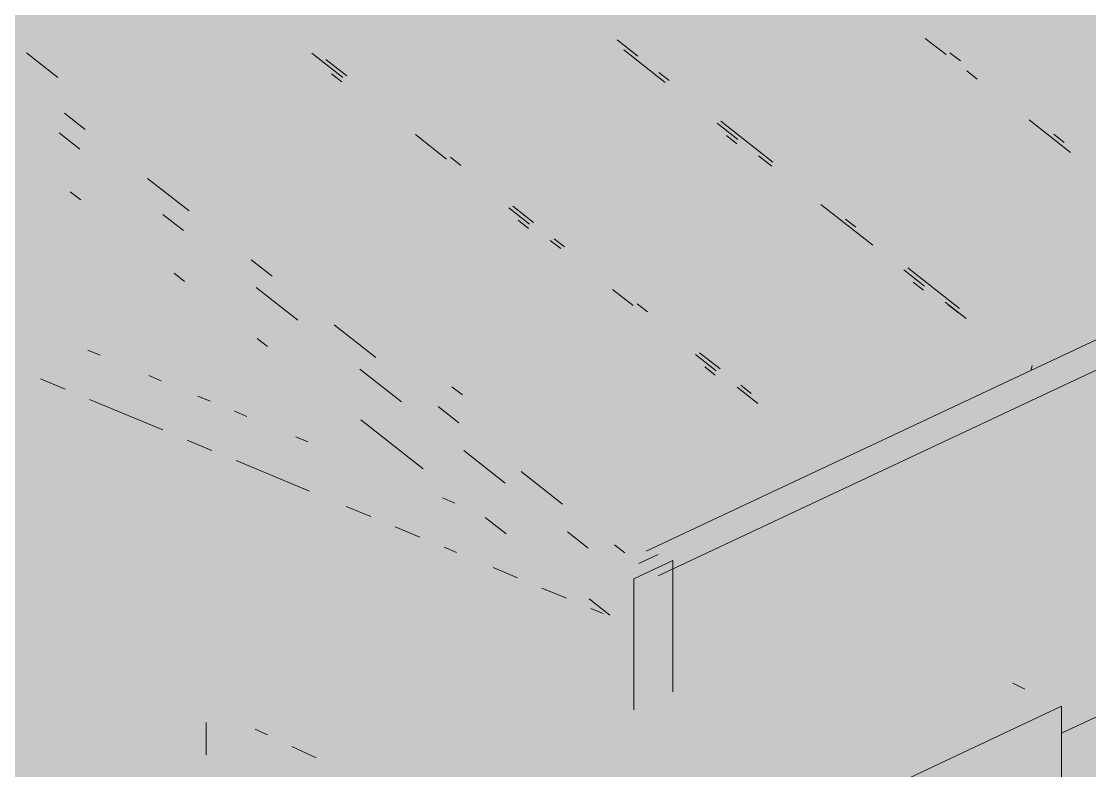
# Paper-space layout '03 3D Building and Roof' of a CAD drawing. Header units: millimetres. Extents: x 5 to 415, y 5 to 292.
# Drawn here: x 267.037 to 270.469, y 65.399 to 67.806 of the extents above; entities that cross this region are included whole.
import ezdxf

# ---------------------------------------------------------------- set-up
doc = ezdxf.new("R2010")
doc.units = ezdxf.units.MM
doc.layers.add('EXISTING', color=7, linetype='Continuous')
doc.layers.add('IMAGES', color=7, linetype='Continuous')

# ---------------------------------------------------------------- blocks, each defined once
blk = doc.blocks.new('SHEET_03')
at = {"layer": 'EXISTING', "color": 250, "lineweight": 9}
for p, q in [((270.3808, 65.5203), (276.9659, 68.6118)), ((269.0439, 66.1044), (272.8581, 67.895)), ((269.0824, 66.025), (272.8581, 67.7976)), ((269.0176, 67.6941), (268.951, 67.7465)), ((269.9408, 67.7513), (270.0074, 67.699)), ((268.9718, 67.7144), (269.1051, 67.6098)), ((267.1538, 67.6261), (267.0538, 67.7046)), ((267.9695, 67.7037), (268.0695, 67.6253)), ((268.082, 67.6311), (268.0153, 67.6834)), ((270.0533, 67.6787), (270.0199, 67.7048)), ((269.1176, 67.6157), (269.0843, 67.6418)), ((270.0741, 67.6467), (270.1074, 67.6205)), ((268.0664, 67.6116), (268.0331, 67.6377)), ((267.1757, 67.511), (267.2424, 67.4586)), ((269.2718, 67.479), (269.3384, 67.4267)), ((269.4509, 67.3541), (269.2842, 67.4849)), ((270.2741, 67.4897), (270.4074, 67.3851)), ((267.1581, 67.4477), (267.2247, 67.3953)), ((268.3028, 67.4421), (268.4028, 67.3637)), ((269.3353, 67.413), (269.302, 67.4392)), ((270.3865, 67.4171), (270.3532, 67.4433)), ((268.4486, 67.3434), (268.4152, 67.3695)), ((269.4051, 67.3744), (269.4384, 67.3482)), ((269.4478, 67.3404), (269.4145, 67.3666)), ((267.4424, 67.3017), (267.5757, 67.1971)), ((267.2275, 67.2323), (267.1941, 67.2585)), ((268.6027, 67.2067), (268.6694, 67.1544)), ((268.6819, 67.1603), (268.6152, 67.2126)), ((269.605, 67.2174), (269.7717, 67.0866)), ((267.4913, 67.1861), (267.558, 67.1337)), ((268.6663, 67.1407), (268.633, 67.1669)), ((269.7175, 67.1448), (269.6842, 67.171)), ((268.736, 67.1021), (268.7694, 67.0759)), ((268.7818, 67.0818), (268.7485, 67.1079)), ((267.7756, 67.0401), (267.8423, 66.9878)), ((267.5607, 66.9708), (267.5274, 66.9969)), ((269.8716, 67.0081), (269.9383, 66.9558)), ((270.0508, 66.8832), (269.8841, 67.014)), ((269.9352, 66.9421), (269.9019, 66.9683)), ((267.7913, 66.9506), (267.9246, 66.846)), ((268.936, 66.9451), (269.0026, 66.8928)), ((269.0485, 66.8725), (269.0151, 66.8987)), ((270.0049, 66.9035), (270.0716, 66.8512)), ((270.0477, 66.8695), (270.0144, 66.8957)), ((268.0422, 66.8308), (268.1755, 66.7262)), ((267.8273, 66.7615), (267.794, 66.7876)), ((267.2505, 66.75), (267.2898, 66.7337)), ((269.2026, 66.7359), (269.2692, 66.6835)), ((269.2817, 66.6894), (269.2151, 66.7417)), ((268.1245, 66.689), (268.2578, 66.5844)), ((269.2662, 66.6699), (269.2329, 66.696)), ((270.281, 66.6864), (270.284, 66.7001)), ((267.1772, 66.6245), (267.0986, 66.6573)), ((267.4469, 66.6682), (267.4862, 66.6518)), ((268.4536, 66.6059), (268.4202, 66.632)), ((269.3359, 66.6312), (269.4026, 66.5789)), ((269.3817, 66.6109), (269.3484, 66.6371)), ((267.4915, 66.4935), (267.2557, 66.5918)), ((267.6041, 66.6026), (267.6434, 66.5863)), ((267.7219, 66.5535), (267.7612, 66.5371)), ((268.3755, 66.5692), (268.4422, 66.5169)), ((268.3272, 66.3691), (268.1273, 66.5261)), ((267.9184, 66.4716), (267.9576, 66.4552)), ((267.6486, 66.428), (267.57, 66.4607)), ((268.4578, 66.4275), (268.5911, 66.3228)), ((267.9629, 66.297), (267.7272, 66.3952)), ((268.6421, 66.36), (268.7754, 66.2553)), ((268.3898, 66.2751), (268.4291, 66.2587)), ((268.1593, 66.2151), (268.0807, 66.2478)), ((268.5938, 66.1598), (268.5272, 66.2121)), ((268.3165, 66.1496), (268.2379, 66.1823)), ((268.7911, 66.1659), (268.8577, 66.1135)), ((268.4343, 66.1004), (268.395, 66.1168)), ((268.9421, 66.1245), (268.9754, 66.0984)), ((269.0048, 66.0153), (269.1297, 66.0739)), ((269.0826, 66.0937), (269.0201, 66.0644)), ((269.1297, 65.6529), (269.1297, 66.0739)), ((268.6307, 66.0185), (268.5522, 66.0513)), ((269.0048, 66.0153), (269.0048, 65.5943)), ((268.7879, 65.953), (268.7093, 65.9858)), ((268.9271, 65.8982), (268.8605, 65.9506)), ((268.9057, 65.9039), (268.8665, 65.9203)), ((270.2609, 65.6614), (270.2216, 65.6798)), ((269.0048, 64.9612), (270.3786, 65.6061)), ((270.3786, 65.3462), (270.3786, 65.6061)), ((267.6311, 65.4502), (267.6311, 65.5541)), ((267.7881, 65.5324), (267.8273, 65.514)), ((267.9058, 65.4771), (267.9843, 65.4403))]:
    blk.add_line(p, q, dxfattribs=at)
at = {"layer": 'IMAGES', "color": 7}
for points in [[(266.9782, 67.7684), (267.0745, 67.7684), (266.9782, 67.8648), (267.0745, 67.8648)], [(267.0745, 67.7684), (267.1709, 67.7684), (267.0745, 67.8648), (267.1709, 67.8648)], [(267.1709, 67.7684), (267.5564, 67.7684), (267.1709, 67.8648), (267.5564, 67.8648)], [(267.5564, 67.7684), (267.6527, 67.7684), (267.5564, 67.8648), (267.6527, 67.8648)], [(267.6527, 67.7684), (267.7491, 67.7684), (267.6527, 67.8648), (267.7491, 67.8648)], [(267.7491, 67.7684), (267.9418, 67.7684), (267.7491, 67.8648), (267.9418, 67.8648)], [(267.9418, 67.7684), (268.1345, 67.7684), (267.9418, 67.8648), (268.1345, 67.8648)], [(268.1345, 67.7684), (268.7127, 67.7684), (268.1345, 67.8648), (268.7127, 67.8648)], [(268.7127, 67.7684), (268.8091, 67.7684), (268.7127, 67.8648), (268.8091, 67.8648)], [(268.8091, 67.7684), (268.9055, 67.7684), (268.8091, 67.8648), (268.9055, 67.8648)], [(268.9055, 67.7684), (269.0018, 67.7684), (268.9055, 67.8648), (269.0018, 67.8648)], [(269.0018, 67.7684), (269.0982, 67.7684), (269.0018, 67.8648), (269.0982, 67.8648)], [(269.0982, 67.7684), (269.58, 67.7684), (269.0982, 67.8648), (269.58, 67.8648)], [(269.58, 67.7684), (269.6764, 67.7684), (269.58, 67.8648), (269.6764, 67.8648)], [(269.6764, 67.7684), (269.7727, 67.7684), (269.6764, 67.8648), (269.7727, 67.8648)], [(269.7727, 67.7684), (269.9655, 67.7684), (269.7727, 67.8648), (269.9655, 67.8648)], [(269.9655, 67.7684), (270.0618, 67.7684), (269.9655, 67.8648), (270.0618, 67.8648)], [(270.0618, 67.7684), (270.1582, 67.7684), (270.0618, 67.8648), (270.1582, 67.8648)], [(270.1582, 67.7684), (270.7364, 67.7684), (270.1582, 67.8648), (270.7364, 67.8648)], [(266.9782, 67.672), (267.0745, 67.672), (266.9782, 67.7684), (267.0745, 67.7684)], [(267.0745, 67.672), (267.1709, 67.672), (267.0745, 67.7684), (267.1709, 67.7684)], [(267.1709, 67.672), (267.2673, 67.672), (267.1709, 67.7684), (267.2673, 67.7684)], [(267.2673, 67.672), (267.6527, 67.672), (267.2673, 67.7684), (267.6527, 67.7684)], [(267.6527, 67.672), (267.7491, 67.672), (267.6527, 67.7684), (267.7491, 67.7684)], [(267.7491, 67.672), (267.8455, 67.672), (267.7491, 67.7684), (267.8455, 67.7684)], [(267.8455, 67.672), (267.9418, 67.672), (267.8455, 67.7684), (267.9418, 67.7684)], [(267.9418, 67.672), (268.0382, 67.672), (267.9418, 67.7684), (268.0382, 67.7684)], [(268.0382, 67.672), (268.1345, 67.672), (268.0382, 67.7684), (268.1345, 67.7684)], [(268.1345, 67.672), (268.2309, 67.672), (268.1345, 67.7684), (268.2309, 67.7684)], [(268.2309, 67.672), (268.7127, 67.672), (268.2309, 67.7684), (268.7127, 67.7684)], [(268.7127, 67.672), (268.8091, 67.672), (268.7127, 67.7684), (268.8091, 67.7684)], [(268.8091, 67.672), (268.9055, 67.672), (268.8091, 67.7684), (268.9055, 67.7684)], [(268.9055, 67.672), (269.0018, 67.672), (268.9055, 67.7684), (269.0018, 67.7684)], [(269.0018, 67.672), (269.0982, 67.672), (269.0018, 67.7684), (269.0982, 67.7684)], [(269.0982, 67.672), (269.1945, 67.672), (269.0982, 67.7684), (269.1945, 67.7684)], [(269.1945, 67.672), (269.7727, 67.672), (269.1945, 67.7684), (269.7727, 67.7684)], [(269.7727, 67.672), (269.8691, 67.672), (269.7727, 67.7684), (269.8691, 67.7684)], [(269.8691, 67.672), (270.0618, 67.672), (269.8691, 67.7684), (270.0618, 67.7684)], [(270.0618, 67.672), (270.1582, 67.672), (270.0618, 67.7684), (270.1582, 67.7684)], [(270.1582, 67.672), (270.2545, 67.672), (270.1582, 67.7684), (270.2545, 67.7684)], [(270.2545, 67.672), (270.7364, 67.672), (270.2545, 67.7684), (270.7364, 67.7684)], [(266.9782, 67.5756), (267.0745, 67.5756), (266.9782, 67.672), (267.0745, 67.672)], [(267.0745, 67.4792), (267.1709, 67.4792), (267.0745, 67.672), (267.1709, 67.672)], [(267.1709, 67.5756), (267.2673, 67.5756), (267.1709, 67.672), (267.2673, 67.672)], [(267.2673, 67.5756), (267.3636, 67.5756), (267.2673, 67.672), (267.3636, 67.672)], [(267.3636, 67.5756), (267.8455, 67.5756), (267.3636, 67.672), (267.8455, 67.672)], [(267.8455, 67.5756), (267.9418, 67.5756), (267.8455, 67.672), (267.9418, 67.672)], [(267.9418, 67.5756), (268.1345, 67.5756), (267.9418, 67.672), (268.1345, 67.672)], [(268.1345, 67.5756), (268.2309, 67.5756), (268.1345, 67.672), (268.2309, 67.672)], [(268.2309, 67.5756), (268.3273, 67.5756), (268.2309, 67.672), (268.3273, 67.672)], [(268.3273, 67.5756), (268.4236, 67.5756), (268.3273, 67.672), (268.4236, 67.672)], [(268.4236, 67.4792), (268.9055, 67.4792), (268.4236, 67.672), (268.9055, 67.672)], [(268.9055, 67.5756), (269.0018, 67.5756), (268.9055, 67.672), (269.0018, 67.672)], [(269.0018, 67.5756), (269.1945, 67.5756), (269.0018, 67.672), (269.1945, 67.672)], [(269.1945, 67.5756), (269.2909, 67.5756), (269.1945, 67.672), (269.2909, 67.672)], [(269.2909, 67.5756), (269.8691, 67.5756), (269.2909, 67.672), (269.8691, 67.672)], [(269.8691, 67.5756), (269.9655, 67.5756), (269.8691, 67.672), (269.9655, 67.672)], [(269.9655, 67.5756), (270.1582, 67.5756), (269.9655, 67.672), (270.1582, 67.672)], [(270.1582, 67.5756), (270.2545, 67.5756), (270.1582, 67.672), (270.2545, 67.672)], [(270.2545, 67.5756), (270.3509, 67.5756), (270.2545, 67.672), (270.3509, 67.672)], [(270.3509, 67.5756), (270.8327, 67.5756), (270.3509, 67.672), (270.8327, 67.672)], [(266.9782, 67.4792), (267.0745, 67.4792), (266.9782, 67.5756), (267.0745, 67.5756)], [(267.1709, 67.4792), (267.2673, 67.4792), (267.1709, 67.5756), (267.2673, 67.5756)], [(267.2673, 67.4792), (267.3636, 67.4792), (267.2673, 67.5756), (267.3636, 67.5756)], [(267.3636, 67.4792), (267.46, 67.4792), (267.3636, 67.5756), (267.46, 67.5756)], [(267.46, 67.4792), (267.5564, 67.4792), (267.46, 67.5756), (267.5564, 67.5756)], [(267.5564, 67.4792), (267.9418, 67.4792), (267.5564, 67.5756), (267.9418, 67.5756)], [(267.9418, 67.4792), (268.0382, 67.4792), (267.9418, 67.5756), (268.0382, 67.5756)], [(268.0382, 67.4792), (268.1345, 67.4792), (268.0382, 67.5756), (268.1345, 67.5756)], [(268.1345, 67.4792), (268.2309, 67.4792), (268.1345, 67.5756), (268.2309, 67.5756)], [(268.2309, 67.3828), (268.3273, 67.3828), (268.2309, 67.5756), (268.3273, 67.5756)], [(268.3273, 67.4792), (268.4236, 67.4792), (268.3273, 67.5756), (268.4236, 67.5756)], [(268.9055, 67.4792), (269.0018, 67.4792), (268.9055, 67.5756), (269.0018, 67.5756)], [(269.0018, 67.4792), (269.0982, 67.4792), (269.0018, 67.5756), (269.0982, 67.5756)], [(269.0982, 67.4792), (269.1945, 67.4792), (269.0982, 67.5756), (269.1945, 67.5756)], [(269.1945, 67.4792), (269.2909, 67.4792), (269.1945, 67.5756), (269.2909, 67.5756)], [(269.2909, 67.4792), (269.3873, 67.4792), (269.2909, 67.5756), (269.3873, 67.5756)], [(269.3873, 67.4792), (269.9655, 67.4792), (269.3873, 67.5756), (269.9655, 67.5756)], [(269.9655, 67.4792), (270.0618, 67.4792), (269.9655, 67.5756), (270.0618, 67.5756)], [(270.0618, 67.4792), (270.1582, 67.4792), (270.0618, 67.5756), (270.1582, 67.5756)], [(270.1582, 67.4792), (270.3509, 67.4792), (270.1582, 67.5756), (270.3509, 67.5756)], [(270.3509, 67.4792), (270.4473, 67.4792), (270.3509, 67.5756), (270.4473, 67.5756)], [(270.4473, 67.4792), (270.9291, 67.4792), (270.4473, 67.5756), (270.9291, 67.5756)], [(266.9782, 67.3828), (267.0745, 67.3828), (266.9782, 67.4792), (267.0745, 67.4792)], [(267.0745, 67.3828), (267.1709, 67.3828), (267.0745, 67.4792), (267.1709, 67.4792)], [(267.1709, 67.3828), (267.2673, 67.3828), (267.1709, 67.4792), (267.2673, 67.4792)], [(267.2673, 67.3828), (267.46, 67.3828), (267.2673, 67.4792), (267.46, 67.4792)], [(267.46, 67.3828), (267.5564, 67.3828), (267.46, 67.4792), (267.5564, 67.4792)], [(267.5564, 67.3828), (267.6527, 67.3828), (267.5564, 67.4792), (267.6527, 67.4792)], [(267.6527, 67.3828), (268.0382, 67.3828), (267.6527, 67.4792), (268.0382, 67.4792)], [(268.0382, 67.3828), (268.1345, 67.3828), (268.0382, 67.4792), (268.1345, 67.4792)], [(268.1345, 67.3828), (268.2309, 67.3828), (268.1345, 67.4792), (268.2309, 67.4792)], [(268.3273, 67.3828), (268.4236, 67.3828), (268.3273, 67.4792), (268.4236, 67.4792)], [(268.4236, 67.3828), (268.52, 67.3828), (268.4236, 67.4792), (268.52, 67.4792)], [(268.52, 67.3828), (269.0982, 67.3828), (268.52, 67.4792), (269.0982, 67.4792)], [(269.0982, 67.3828), (269.1945, 67.3828), (269.0982, 67.4792), (269.1945, 67.4792)], [(269.1945, 67.3828), (269.2909, 67.3828), (269.1945, 67.4792), (269.2909, 67.4792)], [(269.2909, 67.3828), (269.3873, 67.3828), (269.2909, 67.4792), (269.3873, 67.4792)], [(269.3873, 67.3828), (269.4836, 67.3828), (269.3873, 67.4792), (269.4836, 67.4792)], [(269.4836, 67.3828), (269.58, 67.3828), (269.4836, 67.4792), (269.58, 67.4792)], [(269.58, 67.3828), (270.2545, 67.3828), (269.58, 67.4792), (270.2545, 67.4792)], [(270.2545, 67.3828), (270.4473, 67.3828), (270.2545, 67.4792), (270.4473, 67.4792)], [(270.4473, 67.3828), (270.5436, 67.3828), (270.4473, 67.4792), (270.5436, 67.4792)], [(266.9782, 67.2864), (267.0745, 67.2864), (266.9782, 67.3828), (267.0745, 67.3828)], [(267.0745, 67.2864), (267.1709, 67.2864), (267.0745, 67.3828), (267.1709, 67.3828)], [(267.1709, 67.2864), (267.2673, 67.2864), (267.1709, 67.3828), (267.2673, 67.3828)], [(267.2673, 67.2864), (267.3636, 67.2864), (267.2673, 67.3828), (267.3636, 67.3828)], [(267.3636, 67.2864), (267.46, 67.2864), (267.3636, 67.3828), (267.46, 67.3828)], [(267.46, 67.2864), (267.5564, 67.2864), (267.46, 67.3828), (267.5564, 67.3828)], [(267.5564, 67.2864), (267.6527, 67.2864), (267.5564, 67.3828), (267.6527, 67.3828)], [(267.6527, 67.2864), (267.7491, 67.2864), (267.6527, 67.3828), (267.7491, 67.3828)], [(267.7491, 67.2864), (268.1345, 67.2864), (267.7491, 67.3828), (268.1345, 67.3828)], [(268.1345, 67.2864), (268.2309, 67.2864), (268.1345, 67.3828), (268.2309, 67.3828)], [(268.2309, 67.2864), (268.3273, 67.2864), (268.2309, 67.3828), (268.3273, 67.3828)], [(268.3273, 67.2864), (268.52, 67.2864), (268.3273, 67.3828), (268.52, 67.3828)], [(268.52, 67.2864), (268.6164, 67.2864), (268.52, 67.3828), (268.6164, 67.3828)], [(268.6164, 67.2864), (268.7127, 67.2864), (268.6164, 67.3828), (268.7127, 67.3828)], [(268.7127, 67.2864), (269.1945, 67.2864), (268.7127, 67.3828), (269.1945, 67.3828)], [(269.1945, 67.2864), (269.2909, 67.2864), (269.1945, 67.3828), (269.2909, 67.3828)], [(269.2909, 67.2864), (269.3873, 67.2864), (269.2909, 67.3828), (269.3873, 67.3828)], [(269.3873, 67.2864), (269.4836, 67.2864), (269.3873, 67.3828), (269.4836, 67.3828)], [(269.4836, 67.2864), (269.58, 67.2864), (269.4836, 67.3828), (269.58, 67.3828)], [(269.58, 67.2864), (269.6764, 67.2864), (269.58, 67.3828), (269.6764, 67.3828)], [(269.6764, 67.2864), (269.7727, 67.2864), (269.6764, 67.3828), (269.7727, 67.3828)], [(269.7727, 67.2864), (270.3509, 67.2864), (269.7727, 67.3828), (270.3509, 67.3828)], [(270.3509, 67.2864), (270.4473, 67.2864), (270.3509, 67.3828), (270.4473, 67.3828)], [(270.4473, 67.2864), (270.5436, 67.2864), (270.4473, 67.3828), (270.5436, 67.3828)], [(266.9782, 66.9972), (267.0745, 66.9972), (266.9782, 67.2864), (267.0745, 67.2864)], [(267.0745, 67.19), (267.1709, 67.19), (267.0745, 67.2864), (267.1709, 67.2864)], [(267.1709, 67.19), (267.2673, 67.19), (267.1709, 67.2864), (267.2673, 67.2864)], [(267.2673, 67.19), (267.3636, 67.19), (267.2673, 67.2864), (267.3636, 67.2864)], [(267.3636, 67.19), (267.46, 67.19), (267.3636, 67.2864), (267.46, 67.2864)], [(267.46, 67.19), (267.5564, 67.19), (267.46, 67.2864), (267.5564, 67.2864)], [(267.5564, 67.19), (267.6527, 67.19), (267.5564, 67.2864), (267.6527, 67.2864)], [(267.6527, 67.19), (267.7491, 67.19), (267.6527, 67.2864), (267.7491, 67.2864)], [(267.7491, 67.19), (267.8455, 67.19), (267.7491, 67.2864), (267.8455, 67.2864)], [(267.8455, 67.19), (268.3273, 67.19), (267.8455, 67.2864), (268.3273, 67.2864)], [(268.3273, 67.19), (268.4236, 67.19), (268.3273, 67.2864), (268.4236, 67.2864)], [(268.4236, 67.0936), (268.52, 67.0936), (268.4236, 67.2864), (268.52, 67.2864)], [(268.52, 67.19), (268.6164, 67.19), (268.52, 67.2864), (268.6164, 67.2864)], [(268.6164, 67.19), (268.7127, 67.19), (268.6164, 67.2864), (268.7127, 67.2864)], [(268.7127, 67.19), (268.8091, 67.19), (268.7127, 67.2864), (268.8091, 67.2864)], [(268.8091, 67.19), (269.2909, 67.19), (268.8091, 67.2864), (269.2909, 67.2864)], [(269.2909, 67.19), (269.3873, 67.19), (269.2909, 67.2864), (269.3873, 67.2864)], [(269.3873, 67.19), (269.4836, 67.19), (269.3873, 67.2864), (269.4836, 67.2864)], [(269.4836, 67.19), (269.58, 67.19), (269.4836, 67.2864), (269.58, 67.2864)], [(269.58, 67.19), (269.6764, 67.19), (269.58, 67.2864), (269.6764, 67.2864)], [(269.6764, 67.19), (269.7727, 67.19), (269.6764, 67.2864), (269.7727, 67.2864)], [(269.7727, 67.19), (269.8691, 67.19), (269.7727, 67.2864), (269.8691, 67.2864)], [(269.8691, 67.19), (270.3509, 67.19), (269.8691, 67.2864), (270.3509, 67.2864)], [(270.3509, 67.19), (270.4473, 67.19), (270.3509, 67.2864), (270.4473, 67.2864)], [(270.4473, 67.19), (270.5436, 67.19), (270.4473, 67.2864), (270.5436, 67.2864)], [(267.0745, 67.0936), (267.1709, 67.0936), (267.0745, 67.19), (267.1709, 67.19)], [(267.1709, 67.0936), (267.2673, 67.0936), (267.1709, 67.19), (267.2673, 67.19)], [(267.2673, 67.0936), (267.3636, 67.0936), (267.2673, 67.19), (267.3636, 67.19)], [(267.3636, 67.0936), (267.46, 67.0936), (267.3636, 67.19), (267.46, 67.19)], [(267.46, 67.0936), (267.5564, 67.0936), (267.46, 67.19), (267.5564, 67.19)], [(267.5564, 67.0936), (267.6527, 67.0936), (267.5564, 67.19), (267.6527, 67.19)], [(267.6527, 67.0936), (267.7491, 67.0936), (267.6527, 67.19), (267.7491, 67.19)], [(267.7491, 67.0936), (267.8455, 67.0936), (267.7491, 67.19), (267.8455, 67.19)], [(267.8455, 67.0936), (268.0382, 67.0936), (267.8455, 67.19), (268.0382, 67.19)], [(268.0382, 67.0936), (268.4236, 67.0936), (268.0382, 67.19), (268.4236, 67.19)], [(268.52, 67.0936), (268.6164, 67.0936), (268.52, 67.19), (268.6164, 67.19)], [(268.6164, 67.0936), (268.8091, 67.0936), (268.6164, 67.19), (268.8091, 67.19)], [(268.8091, 67.0936), (268.9055, 67.0936), (268.8091, 67.19), (268.9055, 67.19)], [(268.9055, 67.0936), (269.0018, 67.0936), (268.9055, 67.19), (269.0018, 67.19)], [(269.0018, 67.0936), (269.4836, 67.0936), (269.0018, 67.19), (269.4836, 67.19)], [(269.4836, 67.0936), (269.58, 67.0936), (269.4836, 67.19), (269.58, 67.19)], [(269.58, 67.0936), (269.7727, 67.0936), (269.58, 67.19), (269.7727, 67.19)], [(269.7727, 67.0936), (269.8691, 67.0936), (269.7727, 67.19), (269.8691, 67.19)], [(269.8691, 67.0936), (269.9655, 67.0936), (269.8691, 67.19), (269.9655, 67.19)], [(269.9655, 67.0936), (270.4473, 67.0936), (269.9655, 67.19), (270.4473, 67.19)], [(270.4473, 67.0936), (270.5436, 67.0936), (270.4473, 67.19), (270.5436, 67.19)], [(267.0745, 66.9972), (267.2673, 66.9972), (267.0745, 67.0936), (267.2673, 67.0936)], [(267.2673, 66.9972), (267.46, 66.9972), (267.2673, 67.0936), (267.46, 67.0936)], [(267.46, 66.9972), (267.5564, 66.9972), (267.46, 67.0936), (267.5564, 67.0936)], [(267.5564, 66.9972), (267.8455, 66.9972), (267.5564, 67.0936), (267.8455, 67.0936)], [(267.8455, 66.9972), (267.9418, 66.9972), (267.8455, 67.0936), (267.9418, 67.0936)], [(267.9418, 66.9972), (268.0382, 66.9972), (267.9418, 67.0936), (268.0382, 67.0936)], [(268.0382, 66.9972), (268.1345, 66.9972), (268.0382, 67.0936), (268.1345, 67.0936)], [(268.1345, 66.9972), (268.52, 66.9972), (268.1345, 67.0936), (268.52, 67.0936)], [(268.52, 66.9972), (268.6164, 66.9972), (268.52, 67.0936), (268.6164, 67.0936)], [(268.6164, 66.9972), (268.7127, 66.9972), (268.6164, 67.0936), (268.7127, 67.0936)], [(268.7127, 66.9972), (268.8091, 66.9972), (268.7127, 67.0936), (268.8091, 67.0936)], [(268.8091, 66.9972), (268.9055, 66.9972), (268.8091, 67.0936), (268.9055, 67.0936)], [(268.9055, 66.9972), (269.0018, 66.9972), (268.9055, 67.0936), (269.0018, 67.0936)], [(269.0018, 66.9972), (269.0982, 66.9972), (269.0018, 67.0936), (269.0982, 67.0936)], [(269.0982, 66.9972), (269.58, 66.9972), (269.0982, 67.0936), (269.58, 67.0936)], [(269.58, 66.9972), (269.6764, 66.9972), (269.58, 67.0936), (269.6764, 67.0936)], [(269.6764, 66.9972), (269.9655, 66.9972), (269.6764, 67.0936), (269.9655, 67.0936)], [(269.9655, 66.9972), (270.64, 66.9972), (269.9655, 67.0936), (270.64, 67.0936)], [(266.9782, 66.9008), (267.0745, 66.9008), (266.9782, 66.9972), (267.0745, 66.9972)], [(267.0745, 66.9008), (267.1709, 66.9008), (267.0745, 66.9972), (267.1709, 66.9972)], [(267.1709, 66.9008), (267.3636, 66.9008), (267.1709, 66.9972), (267.3636, 66.9972)], [(267.3636, 66.8044), (267.46, 66.8044), (267.3636, 66.9972), (267.46, 66.9972)], [(267.46, 66.9008), (267.5564, 66.9008), (267.46, 66.9972), (267.5564, 66.9972)], [(267.5564, 66.8044), (267.6527, 66.8044), (267.5564, 66.9972), (267.6527, 66.9972)], [(267.6527, 66.9008), (267.7491, 66.9008), (267.6527, 66.9972), (267.7491, 66.9972)], [(267.7491, 66.9008), (267.9418, 66.9008), (267.7491, 66.9972), (267.9418, 66.9972)], [(267.9418, 66.9008), (268.0382, 66.9008), (267.9418, 66.9972), (268.0382, 66.9972)], [(268.0382, 66.9008), (268.1345, 66.9008), (268.0382, 66.9972), (268.1345, 66.9972)], [(268.1345, 66.9008), (268.2309, 66.9008), (268.1345, 66.9972), (268.2309, 66.9972)], [(268.2309, 66.9008), (268.7127, 66.9008), (268.2309, 66.9972), (268.7127, 66.9972)], [(268.7127, 66.9008), (268.8091, 66.9008), (268.7127, 66.9972), (268.8091, 66.9972)], [(268.8091, 66.9008), (269.0018, 66.9008), (268.8091, 66.9972), (269.0018, 66.9972)], [(269.0018, 66.9008), (269.0982, 66.9008), (269.0018, 66.9972), (269.0982, 66.9972)], [(269.0982, 66.9008), (269.1945, 66.9008), (269.0982, 66.9972), (269.1945, 66.9972)], [(269.1945, 66.9008), (269.6764, 66.9008), (269.1945, 66.9972), (269.6764, 66.9972)], [(269.6764, 66.9008), (269.7727, 66.9008), (269.6764, 66.9972), (269.7727, 66.9972)], [(269.7727, 66.9008), (269.8691, 66.9008), (269.7727, 66.9972), (269.8691, 66.9972)], [(269.8691, 66.9008), (270.0618, 66.9008), (269.8691, 66.9972), (270.0618, 66.9972)], [(270.0618, 66.9008), (270.1582, 66.9008), (270.0618, 66.9972), (270.1582, 66.9972)], [(270.1582, 66.9008), (270.2545, 66.9008), (270.1582, 66.9972), (270.2545, 66.9972)], [(270.2545, 66.9008), (270.3509, 66.9008), (270.2545, 66.9972), (270.3509, 66.9972)], [(270.3509, 66.9008), (270.4473, 66.9008), (270.3509, 66.9972), (270.4473, 66.9972)], [(270.4473, 66.9008), (270.5436, 66.9008), (270.4473, 66.9972), (270.5436, 66.9972)], [(266.9782, 66.8044), (267.0745, 66.8044), (266.9782, 66.9008), (267.0745, 66.9008)], [(267.0745, 66.708), (267.1709, 66.708), (267.0745, 66.9008), (267.1709, 66.9008)], [(267.1709, 66.8044), (267.2673, 66.8044), (267.1709, 66.9008), (267.2673, 66.9008)], [(267.2673, 66.8044), (267.3636, 66.8044), (267.2673, 66.9008), (267.3636, 66.9008)], [(267.46, 66.8044), (267.5564, 66.8044), (267.46, 66.9008), (267.5564, 66.9008)], [(267.6527, 66.8044), (267.7491, 66.8044), (267.6527, 66.9008), (267.7491, 66.9008)], [(267.7491, 66.8044), (267.8455, 66.8044), (267.7491, 66.9008), (267.8455, 66.9008)], [(267.8455, 66.8044), (267.9418, 66.8044), (267.8455, 66.9008), (267.9418, 66.9008)], [(267.9418, 66.8044), (268.1345, 66.8044), (267.9418, 66.9008), (268.1345, 66.9008)], [(268.1345, 66.8044), (268.2309, 66.8044), (268.1345, 66.9008), (268.2309, 66.9008)], [(268.2309, 66.8044), (268.4236, 66.8044), (268.2309, 66.9008), (268.4236, 66.9008)], [(268.4236, 66.8044), (268.8091, 66.8044), (268.4236, 66.9008), (268.8091, 66.9008)], [(268.8091, 66.8044), (268.9055, 66.8044), (268.8091, 66.9008), (268.9055, 66.9008)], [(268.9055, 66.8044), (269.0018, 66.8044), (268.9055, 66.9008), (269.0018, 66.9008)], [(269.0018, 66.8044), (269.0982, 66.8044), (269.0018, 66.9008), (269.0982, 66.9008)], [(269.0982, 66.8044), (269.1945, 66.8044), (269.0982, 66.9008), (269.1945, 66.9008)], [(269.1945, 66.8044), (269.2909, 66.8044), (269.1945, 66.9008), (269.2909, 66.9008)], [(269.2909, 66.8044), (269.9655, 66.8044), (269.2909, 66.9008), (269.9655, 66.9008)], [(269.9655, 66.8044), (270.0618, 66.8044), (269.9655, 66.9008), (270.0618, 66.9008)], [(270.0618, 66.8044), (270.2545, 66.8044), (270.0618, 66.9008), (270.2545, 66.9008)], [(270.2545, 66.8044), (270.3509, 66.8044), (270.2545, 66.9008), (270.3509, 66.9008)], [(270.3509, 66.8044), (270.4473, 66.8044), (270.3509, 66.9008), (270.4473, 66.9008)], [(270.4473, 66.8044), (270.5436, 66.8044), (270.4473, 66.9008), (270.5436, 66.9008)], [(266.9782, 66.708), (267.0745, 66.708), (266.9782, 66.8044), (267.0745, 66.8044)], [(267.1709, 66.708), (267.2673, 66.708), (267.1709, 66.8044), (267.2673, 66.8044)], [(267.2673, 66.708), (267.3636, 66.708), (267.2673, 66.8044), (267.3636, 66.8044)], [(267.3636, 66.708), (267.46, 66.708), (267.3636, 66.8044), (267.46, 66.8044)], [(267.46, 66.708), (267.5564, 66.708), (267.46, 66.8044), (267.5564, 66.8044)], [(267.5564, 66.708), (267.6527, 66.708), (267.5564, 66.8044), (267.6527, 66.8044)], [(267.6527, 66.708), (267.8455, 66.708), (267.6527, 66.8044), (267.8455, 66.8044)], [(267.8455, 66.708), (268.0382, 66.708), (267.8455, 66.8044), (268.0382, 66.8044)], [(268.0382, 66.708), (268.1345, 66.708), (268.0382, 66.8044), (268.1345, 66.8044)], [(268.1345, 66.708), (268.3273, 66.708), (268.1345, 66.8044), (268.3273, 66.8044)], [(268.3273, 66.708), (268.4236, 66.708), (268.3273, 66.8044), (268.4236, 66.8044)], [(268.4236, 66.708), (268.52, 66.708), (268.4236, 66.8044), (268.52, 66.8044)], [(268.52, 66.708), (268.9055, 66.708), (268.52, 66.8044), (268.9055, 66.8044)], [(268.9055, 66.708), (269.0018, 66.708), (268.9055, 66.8044), (269.0018, 66.8044)], [(269.0018, 66.708), (269.0982, 66.708), (269.0018, 66.8044), (269.0982, 66.8044)], [(269.0982, 66.708), (269.2909, 66.708), (269.0982, 66.8044), (269.2909, 66.8044)], [(269.2909, 66.708), (269.3873, 66.708), (269.2909, 66.8044), (269.3873, 66.8044)], [(269.3873, 66.708), (269.4836, 66.708), (269.3873, 66.8044), (269.4836, 66.8044)], [(269.4836, 66.708), (269.8691, 66.708), (269.4836, 66.8044), (269.8691, 66.8044)], [(269.8691, 66.708), (270.0618, 66.708), (269.8691, 66.8044), (270.0618, 66.8044)], [(270.0618, 66.708), (270.1582, 66.708), (270.0618, 66.8044), (270.1582, 66.8044)], [(270.1582, 66.708), (270.2545, 66.708), (270.1582, 66.8044), (270.2545, 66.8044)], [(270.2545, 66.708), (270.3509, 66.708), (270.2545, 66.8044), (270.3509, 66.8044)], [(270.3509, 66.708), (270.4473, 66.708), (270.3509, 66.8044), (270.4473, 66.8044)], [(270.4473, 66.708), (270.64, 66.708), (270.4473, 66.8044), (270.64, 66.8044)], [(266.9782, 66.6116), (267.0745, 66.6116), (266.9782, 66.708), (267.0745, 66.708)], [(267.0745, 66.6116), (267.1709, 66.6116), (267.0745, 66.708), (267.1709, 66.708)], [(267.1709, 66.6116), (267.2673, 66.6116), (267.1709, 66.708), (267.2673, 66.708)], [(267.2673, 66.6116), (267.3636, 66.6116), (267.2673, 66.708), (267.3636, 66.708)], [(267.3636, 66.6116), (267.46, 66.6116), (267.3636, 66.708), (267.46, 66.708)], [(267.46, 66.6116), (267.5564, 66.6116), (267.46, 66.708), (267.5564, 66.708)], [(267.5564, 66.6116), (267.6527, 66.6116), (267.5564, 66.708), (267.6527, 66.708)], [(267.6527, 66.6116), (267.7491, 66.6116), (267.6527, 66.708), (267.7491, 66.708)], [(267.7491, 66.6116), (267.8455, 66.6116), (267.7491, 66.708), (267.8455, 66.708)], [(267.8455, 66.6116), (267.9418, 66.6116), (267.8455, 66.708), (267.9418, 66.708)], [(267.9418, 66.6116), (268.1345, 66.6116), (267.9418, 66.708), (268.1345, 66.708)], [(268.1345, 66.6116), (268.2309, 66.6116), (268.1345, 66.708), (268.2309, 66.708)], [(268.2309, 66.6116), (268.3273, 66.6116), (268.2309, 66.708), (268.3273, 66.708)], [(268.3273, 66.6116), (268.4236, 66.6116), (268.3273, 66.708), (268.4236, 66.708)], [(268.4236, 66.6116), (268.52, 66.6116), (268.4236, 66.708), (268.52, 66.708)], [(268.52, 66.6116), (268.6164, 66.6116), (268.52, 66.708), (268.6164, 66.708)], [(268.6164, 66.6116), (269.0018, 66.6116), (268.6164, 66.708), (269.0018, 66.708)], [(269.0018, 66.6116), (269.1945, 66.6116), (269.0018, 66.708), (269.1945, 66.708)], [(269.1945, 66.6116), (269.3873, 66.6116), (269.1945, 66.708), (269.3873, 66.708)], [(269.3873, 66.6116), (269.4836, 66.6116), (269.3873, 66.708), (269.4836, 66.708)], [(269.4836, 66.6116), (269.58, 66.6116), (269.4836, 66.708), (269.58, 66.708)], [(269.58, 66.6116), (269.6764, 66.6116), (269.58, 66.708), (269.6764, 66.708)], [(269.6764, 66.6116), (269.7727, 66.6116), (269.6764, 66.708), (269.7727, 66.708)], [(269.7727, 66.6116), (269.8691, 66.6116), (269.7727, 66.708), (269.8691, 66.708)], [(269.8691, 66.6116), (269.9655, 66.6116), (269.8691, 66.708), (269.9655, 66.708)], [(269.9655, 66.6116), (270.0618, 66.6116), (269.9655, 66.708), (270.0618, 66.708)], [(270.0618, 66.6116), (270.1582, 66.6116), (270.0618, 66.708), (270.1582, 66.708)], [(270.1582, 66.6116), (270.2545, 66.6116), (270.1582, 66.708), (270.2545, 66.708)], [(270.2545, 66.6116), (270.3509, 66.6116), (270.2545, 66.708), (270.3509, 66.708)], [(270.3509, 66.6116), (270.5436, 66.6116), (270.3509, 66.708), (270.5436, 66.708)], [(266.9782, 66.5152), (267.0745, 66.5152), (266.9782, 66.6116), (267.0745, 66.6116)], [(267.0745, 66.5152), (267.1709, 66.5152), (267.0745, 66.6116), (267.1709, 66.6116)], [(267.1709, 66.5152), (267.3636, 66.5152), (267.1709, 66.6116), (267.3636, 66.6116)], [(267.3636, 66.5152), (267.5564, 66.5152), (267.3636, 66.6116), (267.5564, 66.6116)], [(267.5564, 66.5152), (267.6527, 66.5152), (267.5564, 66.6116), (267.6527, 66.6116)], [(267.6527, 66.5152), (267.7491, 66.5152), (267.6527, 66.6116), (267.7491, 66.6116)], [(267.7491, 66.5152), (267.8455, 66.5152), (267.7491, 66.6116), (267.8455, 66.6116)], [(267.8455, 66.5152), (267.9418, 66.5152), (267.8455, 66.6116), (267.9418, 66.6116)], [(267.9418, 66.5152), (268.0382, 66.5152), (267.9418, 66.6116), (268.0382, 66.6116)], [(268.0382, 66.5152), (268.1345, 66.5152), (268.0382, 66.6116), (268.1345, 66.6116)], [(268.1345, 66.5152), (268.2309, 66.5152), (268.1345, 66.6116), (268.2309, 66.6116)], [(268.2309, 66.5152), (268.3273, 66.5152), (268.2309, 66.6116), (268.3273, 66.6116)], [(268.3273, 66.5152), (268.6164, 66.5152), (268.3273, 66.6116), (268.6164, 66.6116)], [(268.6164, 66.5152), (268.7127, 66.5152), (268.6164, 66.6116), (268.7127, 66.6116)], [(268.7127, 66.5152), (269.1945, 66.5152), (268.7127, 66.6116), (269.1945, 66.6116)], [(269.1945, 66.5152), (269.2909, 66.5152), (269.1945, 66.6116), (269.2909, 66.6116)], [(269.2909, 66.5152), (269.3873, 66.5152), (269.2909, 66.6116), (269.3873, 66.6116)], [(269.3873, 66.5152), (269.4836, 66.5152), (269.3873, 66.6116), (269.4836, 66.6116)], [(269.4836, 66.5152), (269.58, 66.5152), (269.4836, 66.6116), (269.58, 66.6116)], [(269.58, 66.5152), (269.6764, 66.5152), (269.58, 66.6116), (269.6764, 66.6116)], [(269.6764, 66.5152), (269.7727, 66.5152), (269.6764, 66.6116), (269.7727, 66.6116)], [(269.7727, 66.5152), (269.8691, 66.5152), (269.7727, 66.6116), (269.8691, 66.6116)], [(269.8691, 66.5152), (270.0618, 66.5152), (269.8691, 66.6116), (270.0618, 66.6116)], [(270.0618, 66.5152), (270.1582, 66.5152), (270.0618, 66.6116), (270.1582, 66.6116)], [(270.1582, 66.5152), (270.2545, 66.5152), (270.1582, 66.6116), (270.2545, 66.6116)], [(270.2545, 66.5152), (270.3509, 66.5152), (270.2545, 66.6116), (270.3509, 66.6116)], [(270.3509, 66.5152), (270.5436, 66.5152), (270.3509, 66.6116), (270.5436, 66.6116)], [(249.3436, 66.4188), (267.0745, 66.4188), (249.3436, 66.5152), (267.0745, 66.5152)], [(267.0745, 66.4188), (267.2673, 66.4188), (267.0745, 66.5152), (267.2673, 66.5152)], [(267.2673, 66.4188), (267.3636, 66.4188), (267.2673, 66.5152), (267.3636, 66.5152)], [(267.3636, 66.4188), (267.5564, 66.4188), (267.3636, 66.5152), (267.5564, 66.5152)], [(267.5564, 66.4188), (267.8455, 66.4188), (267.5564, 66.5152), (267.8455, 66.5152)], [(267.8455, 66.4188), (267.9418, 66.4188), (267.8455, 66.5152), (267.9418, 66.5152)], [(267.9418, 66.4188), (268.0382, 66.4188), (267.9418, 66.5152), (268.0382, 66.5152)], [(268.0382, 66.4188), (268.1345, 66.4188), (268.0382, 66.5152), (268.1345, 66.5152)], [(268.1345, 66.4188), (268.2309, 66.4188), (268.1345, 66.5152), (268.2309, 66.5152)], [(268.2309, 66.4188), (268.3273, 66.4188), (268.2309, 66.5152), (268.3273, 66.5152)], [(268.3273, 66.4188), (268.4236, 66.4188), (268.3273, 66.5152), (268.4236, 66.5152)], [(268.4236, 66.4188), (268.52, 66.4188), (268.4236, 66.5152), (268.52, 66.5152)], [(268.52, 66.4188), (268.6164, 66.4188), (268.52, 66.5152), (268.6164, 66.5152)], [(268.6164, 66.4188), (268.7127, 66.4188), (268.6164, 66.5152), (268.7127, 66.5152)], [(268.7127, 66.4188), (268.9055, 66.4188), (268.7127, 66.5152), (268.9055, 66.5152)], [(268.9055, 66.4188), (269.2909, 66.4188), (268.9055, 66.5152), (269.2909, 66.5152)], [(269.2909, 66.4188), (269.3873, 66.4188), (269.2909, 66.5152), (269.3873, 66.5152)], [(269.3873, 66.4188), (269.4836, 66.4188), (269.3873, 66.5152), (269.4836, 66.5152)], [(269.4836, 66.4188), (269.6764, 66.4188), (269.4836, 66.5152), (269.6764, 66.5152)], [(269.6764, 66.4188), (269.8691, 66.4188), (269.6764, 66.5152), (269.8691, 66.5152)], [(269.8691, 66.4188), (269.9655, 66.4188), (269.8691, 66.5152), (269.9655, 66.5152)], [(269.9655, 66.4188), (270.0618, 66.4188), (269.9655, 66.5152), (270.0618, 66.5152)], [(270.0618, 66.4188), (270.2545, 66.4188), (270.0618, 66.5152), (270.2545, 66.5152)], [(270.2545, 66.4188), (270.3509, 66.4188), (270.2545, 66.5152), (270.3509, 66.5152)], [(270.3509, 66.4188), (270.5436, 66.4188), (270.3509, 66.5152), (270.5436, 66.5152)], [(249.5364, 66.3224), (267.2673, 66.3224), (249.5364, 66.4188), (267.2673, 66.4188)], [(267.2673, 66.3224), (267.46, 66.3224), (267.2673, 66.4188), (267.46, 66.4188)], [(267.46, 66.3224), (267.5564, 66.3224), (267.46, 66.4188), (267.5564, 66.4188)], [(267.5564, 66.3224), (267.6527, 66.3224), (267.5564, 66.4188), (267.6527, 66.4188)], [(267.6527, 66.3224), (267.7491, 66.3224), (267.6527, 66.4188), (267.7491, 66.4188)], [(267.7491, 66.226), (267.8455, 66.226), (267.7491, 66.4188), (267.8455, 66.4188)], [(267.8455, 66.3224), (267.9418, 66.3224), (267.8455, 66.4188), (267.9418, 66.4188)], [(267.9418, 66.3224), (268.0382, 66.3224), (267.9418, 66.4188), (268.0382, 66.4188)], [(268.0382, 66.3224), (268.1345, 66.3224), (268.0382, 66.4188), (268.1345, 66.4188)], [(268.1345, 66.3224), (268.3273, 66.3224), (268.1345, 66.4188), (268.3273, 66.4188)], [(268.3273, 66.3224), (268.4236, 66.3224), (268.3273, 66.4188), (268.4236, 66.4188)], [(268.4236, 66.3224), (268.52, 66.3224), (268.4236, 66.4188), (268.52, 66.4188)], [(268.52, 66.3224), (268.6164, 66.3224), (268.52, 66.4188), (268.6164, 66.4188)], [(268.6164, 66.3224), (268.7127, 66.3224), (268.6164, 66.4188), (268.7127, 66.4188)], [(268.7127, 66.3224), (268.8091, 66.3224), (268.7127, 66.4188), (268.8091, 66.4188)], [(268.8091, 66.3224), (268.9055, 66.3224), (268.8091, 66.4188), (268.9055, 66.4188)], [(268.9055, 66.3224), (269.0018, 66.3224), (268.9055, 66.4188), (269.0018, 66.4188)], [(269.0018, 66.3224), (269.0982, 66.3224), (269.0018, 66.4188), (269.0982, 66.4188)], [(269.0982, 66.3224), (269.2909, 66.3224), (269.0982, 66.4188), (269.2909, 66.4188)], [(269.2909, 66.3224), (269.3873, 66.3224), (269.2909, 66.4188), (269.3873, 66.4188)], [(269.3873, 66.3224), (269.4836, 66.3224), (269.3873, 66.4188), (269.4836, 66.4188)], [(269.4836, 66.3224), (269.58, 66.3224), (269.4836, 66.4188), (269.58, 66.4188)], [(269.58, 66.3224), (269.6764, 66.3224), (269.58, 66.4188), (269.6764, 66.4188)], [(269.6764, 66.226), (269.7727, 66.226), (269.6764, 66.4188), (269.7727, 66.4188)], [(269.7727, 66.3224), (269.8691, 66.3224), (269.7727, 66.4188), (269.8691, 66.4188)], [(269.8691, 66.3224), (269.9655, 66.3224), (269.8691, 66.4188), (269.9655, 66.4188)], [(269.9655, 66.3224), (270.0618, 66.3224), (269.9655, 66.4188), (270.0618, 66.4188)], [(270.0618, 66.3224), (270.3509, 66.3224), (270.0618, 66.4188), (270.3509, 66.4188)], [(270.3509, 66.3224), (271.5073, 66.3224), (270.3509, 66.4188), (271.5073, 66.4188)], [(249.8255, 66.226), (267.5564, 66.226), (249.8255, 66.3224), (267.5564, 66.3224)], [(267.5564, 66.226), (267.6527, 66.226), (267.5564, 66.3224), (267.6527, 66.3224)], [(267.6527, 66.226), (267.7491, 66.226), (267.6527, 66.3224), (267.7491, 66.3224)], [(267.8455, 66.226), (268.0382, 66.226), (267.8455, 66.3224), (268.0382, 66.3224)], [(268.0382, 66.226), (268.1345, 66.226), (268.0382, 66.3224), (268.1345, 66.3224)], [(268.1345, 66.226), (268.2309, 66.226), (268.1345, 66.3224), (268.2309, 66.3224)], [(268.2309, 66.226), (268.3273, 66.226), (268.2309, 66.3224), (268.3273, 66.3224)], [(268.3273, 66.226), (268.4236, 66.226), (268.3273, 66.3224), (268.4236, 66.3224)], [(268.4236, 66.1296), (268.6164, 66.1296), (268.4236, 66.3224), (268.6164, 66.3224)], [(268.6164, 66.226), (268.7127, 66.226), (268.6164, 66.3224), (268.7127, 66.3224)], [(268.7127, 66.226), (268.8091, 66.226), (268.7127, 66.3224), (268.8091, 66.3224)], [(268.8091, 66.226), (268.9055, 66.226), (268.8091, 66.3224), (268.9055, 66.3224)], [(268.9055, 66.226), (269.0018, 66.226), (268.9055, 66.3224), (269.0018, 66.3224)], [(269.0018, 66.226), (269.0982, 66.226), (269.0018, 66.3224), (269.0982, 66.3224)], [(269.0982, 66.226), (269.2909, 66.226), (269.0982, 66.3224), (269.2909, 66.3224)], [(269.2909, 66.226), (269.3873, 66.226), (269.2909, 66.3224), (269.3873, 66.3224)], [(269.3873, 66.226), (269.58, 66.226), (269.3873, 66.3224), (269.58, 66.3224)], [(269.58, 66.226), (269.6764, 66.226), (269.58, 66.3224), (269.6764, 66.3224)], [(269.7727, 66.226), (269.8691, 66.226), (269.7727, 66.3224), (269.8691, 66.3224)], [(269.8691, 66.226), (269.9655, 66.226), (269.8691, 66.3224), (269.9655, 66.3224)], [(269.9655, 66.226), (270.0618, 66.226), (269.9655, 66.3224), (270.0618, 66.3224)], [(270.0618, 66.226), (271.3145, 66.226), (270.0618, 66.3224), (271.3145, 66.3224)], [(250.0182, 66.1296), (267.7491, 66.1296), (250.0182, 66.226), (267.7491, 66.226)], [(267.7491, 66.1296), (267.8455, 66.1296), (267.7491, 66.226), (267.8455, 66.226)], [(267.8455, 66.1296), (268.0382, 66.1296), (267.8455, 66.226), (268.0382, 66.226)], [(268.0382, 66.1296), (268.1345, 66.1296), (268.0382, 66.226), (268.1345, 66.226)], [(268.1345, 66.1296), (268.2309, 66.1296), (268.1345, 66.226), (268.2309, 66.226)], [(268.2309, 66.1296), (268.3273, 66.1296), (268.2309, 66.226), (268.3273, 66.226)], [(268.3273, 66.1296), (268.4236, 66.1296), (268.3273, 66.226), (268.4236, 66.226)], [(268.6164, 66.1296), (268.7127, 66.1296), (268.6164, 66.226), (268.7127, 66.226)], [(268.7127, 66.1296), (268.9055, 66.1296), (268.7127, 66.226), (268.9055, 66.226)], [(268.9055, 66.0332), (269.0018, 66.0332), (268.9055, 66.226), (269.0018, 66.226)], [(269.0018, 66.0332), (269.0982, 66.0332), (269.0018, 66.226), (269.0982, 66.226)], [(269.0982, 66.1296), (269.2909, 66.1296), (269.0982, 66.226), (269.2909, 66.226)], [(269.2909, 66.1296), (269.3873, 66.1296), (269.2909, 66.226), (269.3873, 66.226)], [(269.3873, 66.1296), (269.4836, 66.1296), (269.3873, 66.226), (269.4836, 66.226)], [(269.4836, 66.1296), (269.58, 66.1296), (269.4836, 66.226), (269.58, 66.226)], [(269.58, 66.1296), (269.6764, 66.1296), (269.58, 66.226), (269.6764, 66.226)], [(269.6764, 66.0332), (269.7727, 66.0332), (269.6764, 66.226), (269.7727, 66.226)], [(269.7727, 66.1296), (269.9655, 66.1296), (269.7727, 66.226), (269.9655, 66.226)], [(269.9655, 66.1296), (271.2182, 66.1296), (269.9655, 66.226), (271.2182, 66.226)], [(250.2109, 66.0332), (268.0382, 66.0332), (250.2109, 66.1296), (268.0382, 66.1296)], [(268.0382, 66.0332), (268.2309, 66.0332), (268.0382, 66.1296), (268.2309, 66.1296)], [(268.2309, 66.0332), (268.4236, 66.0332), (268.2309, 66.1296), (268.4236, 66.1296)], [(268.4236, 66.0332), (268.52, 66.0332), (268.4236, 66.1296), (268.52, 66.1296)], [(268.52, 66.0332), (268.6164, 66.0332), (268.52, 66.1296), (268.6164, 66.1296)], [(268.6164, 66.0332), (268.7127, 66.0332), (268.6164, 66.1296), (268.7127, 66.1296)], [(268.7127, 66.0332), (268.8091, 66.0332), (268.7127, 66.1296), (268.8091, 66.1296)], [(268.8091, 66.0332), (268.9055, 66.0332), (268.8091, 66.1296), (268.9055, 66.1296)], [(269.0982, 66.0332), (269.3873, 66.0332), (269.0982, 66.1296), (269.3873, 66.1296)], [(269.3873, 66.0332), (269.4836, 66.0332), (269.3873, 66.1296), (269.4836, 66.1296)], [(269.4836, 66.0332), (269.58, 66.0332), (269.4836, 66.1296), (269.58, 66.1296)], [(269.58, 66.0332), (269.6764, 66.0332), (269.58, 66.1296), (269.6764, 66.1296)], [(269.7727, 66.0332), (270.9291, 66.0332), (269.7727, 66.1296), (270.9291, 66.1296)], [(250.4036, 65.9368), (268.1345, 65.9368), (250.4036, 66.0332), (268.1345, 66.0332)], [(268.1345, 65.9368), (268.2309, 65.9368), (268.1345, 66.0332), (268.2309, 66.0332)], [(268.2309, 65.9368), (268.3273, 65.9368), (268.2309, 66.0332), (268.3273, 66.0332)], [(268.3273, 65.9368), (268.4236, 65.9368), (268.3273, 66.0332), (268.4236, 66.0332)], [(268.4236, 65.9368), (268.52, 65.9368), (268.4236, 66.0332), (268.52, 66.0332)], [(268.52, 65.9368), (268.6164, 65.9368), (268.52, 66.0332), (268.6164, 66.0332)], [(268.6164, 65.9368), (268.8091, 65.9368), (268.6164, 66.0332), (268.8091, 66.0332)], [(268.8091, 65.9368), (268.9055, 65.9368), (268.8091, 66.0332), (268.9055, 66.0332)], [(268.9055, 65.9368), (269.0018, 65.9368), (268.9055, 66.0332), (269.0018, 66.0332)], [(269.0018, 65.9368), (269.0982, 65.9368), (269.0018, 66.0332), (269.0982, 66.0332)], [(269.0982, 65.9368), (269.4836, 65.9368), (269.0982, 66.0332), (269.4836, 66.0332)], [(269.4836, 65.9368), (269.58, 65.9368), (269.4836, 66.0332), (269.58, 66.0332)], [(269.58, 65.9368), (269.6764, 65.9368), (269.58, 66.0332), (269.6764, 66.0332)], [(269.6764, 65.9368), (269.7727, 65.9368), (269.6764, 66.0332), (269.7727, 66.0332)], [(269.7727, 65.9368), (269.9655, 65.9368), (269.7727, 66.0332), (269.9655, 66.0332)], [(269.9655, 65.9368), (270.8327, 65.9368), (269.9655, 66.0332), (270.8327, 66.0332)], [(250.6927, 65.8404), (267.8455, 65.8404), (250.6927, 65.9368), (267.8455, 65.9368)], [(267.8455, 65.8404), (267.9418, 65.8404), (267.8455, 65.9368), (267.9418, 65.9368)], [(267.9418, 65.8404), (268.1345, 65.8404), (267.9418, 65.9368), (268.1345, 65.9368)], [(268.1345, 65.8404), (268.2309, 65.8404), (268.1345, 65.9368), (268.2309, 65.9368)], [(268.2309, 65.8404), (268.3273, 65.8404), (268.2309, 65.9368), (268.3273, 65.9368)], [(268.3273, 65.8404), (268.9055, 65.8404), (268.3273, 65.9368), (268.9055, 65.9368)], [(268.9055, 65.8404), (269.0018, 65.8404), (268.9055, 65.9368), (269.0018, 65.9368)], [(269.0018, 65.6476), (269.0982, 65.6476), (269.0018, 65.9368), (269.0982, 65.9368)], [(269.0982, 65.8404), (269.6764, 65.8404), (269.0982, 65.9368), (269.6764, 65.9368)], [(269.6764, 65.8404), (269.8691, 65.8404), (269.6764, 65.9368), (269.8691, 65.9368)], [(269.8691, 65.8404), (269.9655, 65.8404), (269.8691, 65.9368), (269.9655, 65.9368)], [(269.9655, 65.8404), (270.1582, 65.8404), (269.9655, 65.9368), (270.1582, 65.9368)], [(270.1582, 65.8404), (270.4473, 65.8404), (270.1582, 65.9368), (270.4473, 65.9368)], [(270.4473, 65.8404), (270.5436, 65.8404), (270.4473, 65.9368), (270.5436, 65.9368)], [(250.7891, 65.744), (267.7491, 65.744), (250.7891, 65.8404), (267.7491, 65.8404)], [(267.7491, 65.744), (267.8455, 65.744), (267.7491, 65.8404), (267.8455, 65.8404)], [(267.8455, 65.744), (267.9418, 65.744), (267.8455, 65.8404), (267.9418, 65.8404)], [(267.9418, 65.744), (268.0382, 65.744), (267.9418, 65.8404), (268.0382, 65.8404)], [(268.0382, 65.744), (268.1345, 65.744), (268.0382, 65.8404), (268.1345, 65.8404)], [(268.1345, 65.744), (268.8091, 65.744), (268.1345, 65.8404), (268.8091, 65.8404)], [(268.8091, 65.5512), (268.9055, 65.5512), (268.8091, 65.8404), (268.9055, 65.8404)], [(268.9055, 65.744), (269.0018, 65.744), (268.9055, 65.8404), (269.0018, 65.8404)], [(269.0982, 65.744), (269.9655, 65.744), (269.0982, 65.8404), (269.9655, 65.8404)], [(269.9655, 65.744), (270.0618, 65.744), (269.9655, 65.8404), (270.0618, 65.8404)], [(270.0618, 65.744), (270.1582, 65.744), (270.0618, 65.8404), (270.1582, 65.8404)], [(270.1582, 65.744), (270.4473, 65.744), (270.1582, 65.8404), (270.4473, 65.8404)], [(270.4473, 65.744), (270.5436, 65.744), (270.4473, 65.8404), (270.5436, 65.8404)], [(251.0782, 65.6476), (267.5564, 65.6476), (251.0782, 65.744), (267.5564, 65.744)], [(267.5564, 65.6476), (267.6527, 65.6476), (267.5564, 65.744), (267.6527, 65.744)], [(267.6527, 65.6476), (267.7491, 65.6476), (267.6527, 65.744), (267.7491, 65.744)], [(267.7491, 65.6476), (267.8455, 65.6476), (267.7491, 65.744), (267.8455, 65.744)], [(267.8455, 65.6476), (267.9418, 65.6476), (267.8455, 65.744), (267.9418, 65.744)], [(267.9418, 65.6476), (268.8091, 65.6476), (267.9418, 65.744), (268.8091, 65.744)], [(268.9055, 65.6476), (269.0018, 65.6476), (268.9055, 65.744), (269.0018, 65.744)], [(269.0982, 65.6476), (270.1582, 65.6476), (269.0982, 65.744), (270.1582, 65.744)], [(270.1582, 65.6476), (270.2545, 65.6476), (270.1582, 65.744), (270.2545, 65.744)], [(270.2545, 65.6476), (270.4473, 65.6476), (270.2545, 65.744), (270.4473, 65.744)], [(270.4473, 65.6476), (270.5436, 65.6476), (270.4473, 65.744), (270.5436, 65.744)], [(251.2709, 65.5512), (267.46, 65.5512), (251.2709, 65.6476), (267.46, 65.6476)], [(267.46, 65.262), (267.5564, 65.262), (267.46, 65.6476), (267.5564, 65.6476)], [(267.5564, 65.5512), (267.6527, 65.5512), (267.5564, 65.6476), (267.6527, 65.6476)], [(267.6527, 65.5512), (267.7491, 65.5512), (267.6527, 65.6476), (267.7491, 65.6476)], [(267.7491, 65.5512), (268.8091, 65.5512), (267.7491, 65.6476), (268.8091, 65.6476)], [(268.9055, 65.5512), (269.0018, 65.5512), (268.9055, 65.6476), (269.0018, 65.6476)], [(269.0018, 65.5512), (269.0982, 65.5512), (269.0018, 65.6476), (269.0982, 65.6476)], [(269.0982, 65.5512), (270.2545, 65.5512), (269.0982, 65.6476), (270.2545, 65.6476)], [(270.2545, 65.5512), (270.4473, 65.5512), (270.2545, 65.6476), (270.4473, 65.6476)], [(270.4473, 65.5512), (270.64, 65.5512), (270.4473, 65.6476), (270.64, 65.6476)], [(251.3673, 65.4548), (267.46, 65.4548), (251.3673, 65.5512), (267.46, 65.5512)], [(267.5564, 65.3584), (267.6527, 65.3584), (267.5564, 65.5512), (267.6527, 65.5512)], [(267.6527, 65.3584), (270.4473, 65.3584), (267.6527, 65.5512), (270.4473, 65.5512)], [(270.4473, 65.4548), (270.5436, 65.4548), (270.4473, 65.5512), (270.5436, 65.5512)], [(251.6564, 65.3584), (267.46, 65.3584), (251.6564, 65.4548), (267.46, 65.4548)], [(270.4473, 65.3584), (270.5436, 65.3584), (270.4473, 65.4548), (270.5436, 65.4548)]]:
    blk.add_solid(points, dxfattribs=at)

psp = doc.layouts.new('03 3D Building and Roof')

# ---------------------------------------------------------------- block references
psp.add_blockref('SHEET_03', (0, 0))

doc.saveas('drawing.dxf')
